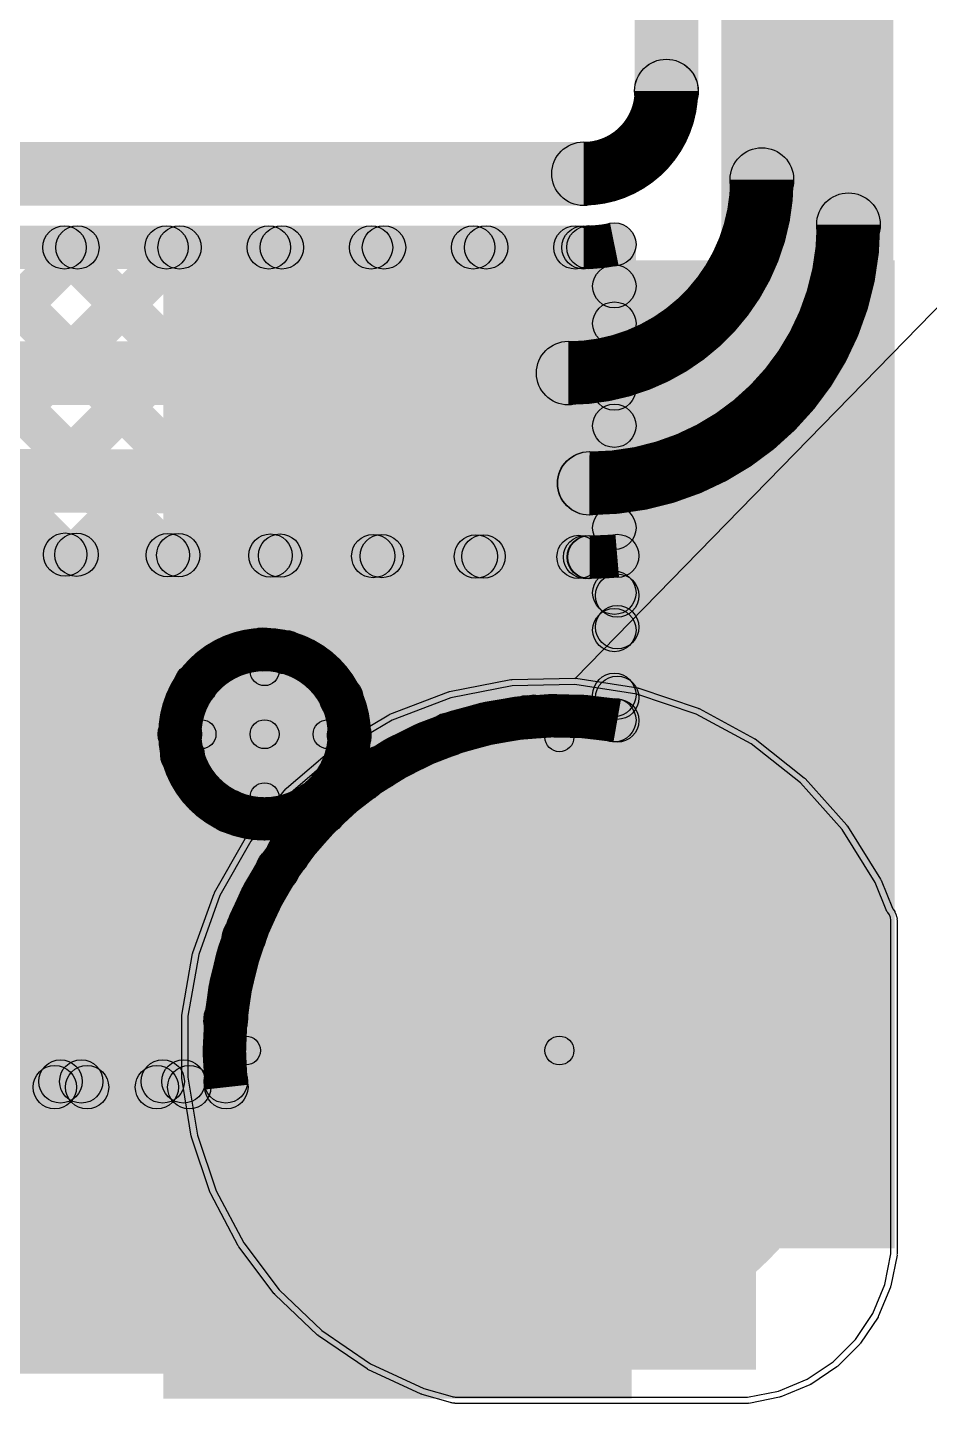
# Model space of a CAD drawing. Header units: millimetres. Extents: x 0 to 210, y 0 to 213.
# Drawn here: x 2.334 to 2.646, y -0.1197 to 0.3566 of the extents above; entities that cross this region are included whole.
import ezdxf

# ---------------------------------------------------------------- set-up
doc = ezdxf.new("R2010")
doc.units = ezdxf.units.MM
doc.header["$MEASUREMENT"] = 0
for name, color, linetype in [('BottomLayer', 5, 'Continuous'), ('BottomSolder', 6, 'Continuous'), ('PadHoleLayer', 156, 'Continuous'), ('TopLayer', 1, 'Continuous'), ('TopSolder', 216, 'Continuous'), ('ViaHoleLayer', 16, 'Continuous')]:
    doc.layers.add(name, color=color, linetype=linetype)

msp = doc.modelspace()

# ---------------------------------------------------------------- hatches: boundary and pattern name
at = {"layer": 'BottomLayer'}
for points in [[(2.629, 0.28839), (2.607, 0.28839), (2.607, 2.96558), (2.629, 2.96558)], [(2.57704, 2.93096), (2.59904, 2.93096), (2.59904, 0.304), (2.57704, 0.304)], [(1.70363, 0.226), (1.70363, 0.248), (2.52104, 0.248), (2.52104, 0.226)], [(1.93221, 0.19058), (1.93231, 0.21258), (2.52838, 0.20982), (2.52828, 0.18782)], [(1.96746, 0.16841), (1.96753, 0.18341), (2.52821, 0.18082), (2.52814, 0.16582)], [(2.19965, 0.16951), (2.21025, 0.18012), (2.39325, -0.00288), (2.38264, -0.01348)], [(2.21657, 0.02915), (2.20596, 0.03976), (2.34565, 0.17944), (2.35625, 0.16884)], [(2.23517, 0.16935), (2.24577, 0.17995), (2.40782, 0.01791), (2.39721, 0.0073)], [(2.27591, 0.05314), (2.2653, 0.06374), (2.38084, 0.17928), (2.39145, 0.16867)], [(2.27069, 0.16918), (2.28129, 0.17979), (2.41417, 0.04691), (2.40357, 0.03631)], [(2.30349, 0.04536), (2.29289, 0.05597), (2.41603, 0.17912), (2.42664, 0.16851)], [(2.30621, 0.16902), (2.31681, 0.17963), (2.42585, 0.07059), (2.41524, 0.05998)], [(2.34173, 0.16885), (2.35234, 0.17946), (2.39745, 0.13434), (2.38685, 0.12374)], [(2.34173, 0.16885), (2.35233, 0.17946), (2.39745, 0.13434), (2.38685, 0.12373)], [(2.37725, 0.16869), (2.38786, 0.1793), (2.42055, 0.1466), (2.40994, 0.136)], [(2.41277, 0.16853), (2.42338, 0.17913), (2.48521, 0.1173), (2.4746, 0.10669)], [(2.42857, 0.13509), (2.41797, 0.1457), (2.45122, 0.17895), (2.46183, 0.16835)], [(2.44789, 0.11905), (2.43728, 0.12965), (2.48642, 0.17879), (2.49702, 0.16818)], [(2.45523, 0.09104), (2.44462, 0.10164), (2.52161, 0.17863), (2.53222, 0.16802)], [(2.44829, 0.16836), (2.45889, 0.17897), (2.51447, 0.1234), (2.50386, 0.11279)], [(2.48381, 0.1682), (2.49441, 0.1788), (2.5433, 0.12991), (2.5327, 0.11931)], [(2.51933, 0.16803), (2.52993, 0.17864), (2.5433, 0.16527), (2.5327, 0.15466)], [(2.218, -0.108), (2.586, -0.108), (2.586, 0.17421), (2.218, 0.17421)], [(2.5455, 0.11669), (2.5305, 0.11669), (2.5305, 0.17372), (2.5455, 0.17372)], [(2.51214, 0.11259), (2.50153, 0.1232), (2.5327, 0.15436), (2.5433, 0.14375)], [(2.421, 0.112), (2.411, 0.112), (2.411, 0.13381), (2.421, 0.13381)], [(2.39419, 0.107), (2.39419, 0.117), (2.416, 0.117), (2.416, 0.107)], [(2.416, 0.107), (2.416, 0.117), (2.43781, 0.117), (2.43781, 0.107)], [(2.44, 0.10594), (2.4506, 0.11655), (2.46136, 0.1058), (2.45075, 0.09519)], [(2.32114, 0.02765), (2.31053, 0.03826), (2.3823, 0.11003), (2.39291, 0.09943)], [(2.421, 0.09019), (2.411, 0.09019), (2.411, 0.112), (2.421, 0.112)], [(2.523, 0.00251), (2.513, 0.00251), (2.513, 0.11093), (2.523, 0.11093)], [(2.32881, -0.00003), (2.3182, 0.01058), (2.39835, 0.09072), (2.40895, 0.08011)], [(2.42773, 0.08285), (2.43834, 0.09345), (2.44167, 0.09012), (2.43107, 0.07951)], [(2.42774, 0.08285), (2.43834, 0.09345), (2.44167, 0.09012), (2.43107, 0.07952)], [(2.35071, -0.01348), (2.3401, -0.00288), (2.41886, 0.07588), (2.42947, 0.06528)], [(2.31472, 0.01908), (2.32533, 0.02969), (2.35789, -0.00288), (2.34729, -0.01348)], [(2.38607, -0.01348), (2.37546, -0.00288), (2.39731, 0.01897), (2.40792, 0.00837)], [(2.40957, -0.00249), (2.40957, 0.00751), (2.518, 0.00751), (2.518, -0.00249)], [(2.32171, -0.01568), (2.32171, -0.00068), (2.40257, -0.00068), (2.40257, -0.01568)], [(1.343, -0.10939), (2.528, -0.10939), (2.528, -0.06551), (1.343, -0.06551)]]:
    msp.add_hatch(color=5, dxfattribs=at).paths.add_polyline_path(points)
h = msp.add_hatch(color=5, dxfattribs=at)
edge = h.paths.add_edge_path()
edge.add_arc((2.58804, 0.304), 0.011, 0, 360)
h = msp.add_hatch(color=5, dxfattribs=at)
edge = h.paths.add_edge_path()
edge.add_arc((2.58804, 0.304), 0.011, 0, 360)
h = msp.add_hatch(color=5, dxfattribs=at)
edge = h.paths.add_edge_path()
edge.add_arc((2.618, 0.28839), 0.011, 0, 360)
h = msp.add_hatch(color=5, dxfattribs=at)
edge = h.paths.add_edge_path()
edge.add_arc((2.618, 0.28839), 0.011, 0, 360)
h = msp.add_hatch(color=5, dxfattribs=at)
edge = h.paths.add_edge_path()
edge.add_arc((2.52104, 0.237), 0.011, 0, 360)
h = msp.add_hatch(color=5, dxfattribs=at)
edge = h.paths.add_edge_path()
edge.add_arc((2.52104, 0.237), 0.011, 0, 360)
h = msp.add_hatch(color=5, dxfattribs=at)
edge = h.paths.add_edge_path()
edge.add_arc((2.52833, 0.19882), 0.011, 0, 360)
h = msp.add_hatch(color=5, dxfattribs=at)
edge = h.paths.add_edge_path()
edge.add_arc((2.52833, 0.19882), 0.011, 0, 360)
h = msp.add_hatch(color=5, dxfattribs=at)
edge = h.paths.add_edge_path()
edge.add_arc((2.52843, 0.19882), 0.011, 0, 360)
h = msp.add_hatch(color=5, dxfattribs=at)
edge = h.paths.add_edge_path()
edge.add_arc((2.52843, 0.19882), 0.011, 0, 360)
h = msp.add_hatch(color=5, dxfattribs=at)
edge = h.paths.add_edge_path()
edge.add_arc((2.34703, 0.17416), 0.0075, 0, 360)
h = msp.add_hatch(color=5, dxfattribs=at)
edge = h.paths.add_edge_path()
edge.add_arc((2.34703, 0.17416), 0.0075, 0, 360)
h = msp.add_hatch(color=5, dxfattribs=at)
edge = h.paths.add_edge_path()
edge.add_arc((2.35095, 0.17414), 0.0075, 0, 360)
h = msp.add_hatch(color=5, dxfattribs=at)
edge = h.paths.add_edge_path()
edge.add_arc((2.38255, 0.17399), 0.0075, 0, 360)
h = msp.add_hatch(color=5, dxfattribs=at)
edge = h.paths.add_edge_path()
edge.add_arc((2.38614, 0.17398), 0.0075, 0, 360)
h = msp.add_hatch(color=5, dxfattribs=at)
edge = h.paths.add_edge_path()
edge.add_arc((2.41807, 0.17383), 0.0075, 0, 360)
h = msp.add_hatch(color=5, dxfattribs=at)
edge = h.paths.add_edge_path()
edge.add_arc((2.42134, 0.17381), 0.0075, 0, 360)
h = msp.add_hatch(color=5, dxfattribs=at)
edge = h.paths.add_edge_path()
edge.add_arc((2.45359, 0.17366), 0.0075, 0, 360)
h = msp.add_hatch(color=5, dxfattribs=at)
edge = h.paths.add_edge_path()
edge.add_arc((2.45653, 0.17365), 0.0075, 0, 360)
h = msp.add_hatch(color=5, dxfattribs=at)
edge = h.paths.add_edge_path()
edge.add_arc((2.48911, 0.1735), 0.0075, 0, 360)
h = msp.add_hatch(color=5, dxfattribs=at)
edge = h.paths.add_edge_path()
edge.add_arc((2.538, 0.17372), 0.0075, 0, 360)
h = msp.add_hatch(color=5, dxfattribs=at)
edge = h.paths.add_edge_path()
edge.add_arc((2.538, 0.17372), 0.0075, 0, 360)
h = msp.add_hatch(color=5, dxfattribs=at)
edge = h.paths.add_edge_path()
edge.add_arc((2.49172, 0.17349), 0.0075, 0, 360)
h = msp.add_hatch(color=5, dxfattribs=at)
edge = h.paths.add_edge_path()
edge.add_arc((2.52463, 0.17334), 0.0075, 0, 360)
h = msp.add_hatch(color=5, dxfattribs=at)
edge = h.paths.add_edge_path()
edge.add_arc((2.52691, 0.17333), 0.0075, 0, 360)
h = msp.add_hatch(color=5, dxfattribs=at)
edge = h.paths.add_edge_path()
edge.add_arc((2.52818, 0.17332), 0.0075, 0, 360)
h = msp.add_hatch(color=5, dxfattribs=at)
edge = h.paths.add_edge_path()
edge.add_arc((2.52843, 0.17332), 0.0075, 0, 360)
h = msp.add_hatch(color=5, dxfattribs=at)
edge = h.paths.add_edge_path()
edge.add_arc((2.538, 0.15997), 0.0075, 0, 360)
h = msp.add_hatch(color=5, dxfattribs=at)
edge = h.paths.add_edge_path()
edge.add_arc((2.538, 0.14906), 0.0075, 0, 360)
h = msp.add_hatch(color=5, dxfattribs=at)
edge = h.paths.add_edge_path()
edge.add_arc((2.41524, 0.1413), 0.0075, 0, 360)
h = msp.add_hatch(color=5, dxfattribs=at)
edge = h.paths.add_edge_path()
edge.add_arc((2.42327, 0.14039), 0.0075, 0, 360)
h = msp.add_hatch(color=5, dxfattribs=at)
edge = h.paths.add_edge_path()
edge.add_arc((2.416, 0.13381), 0.005, 0, 360)
h = msp.add_hatch(color=5, dxfattribs=at)
edge = h.paths.add_edge_path()
edge.add_arc((2.39215, 0.12904), 0.0075, 0, 360)
h = msp.add_hatch(color=5, dxfattribs=at)
edge = h.paths.add_edge_path()
edge.add_arc((2.39215, 0.12904), 0.0075, 0, 360)
h = msp.add_hatch(color=5, dxfattribs=at)
edge = h.paths.add_edge_path()
edge.add_arc((2.44258, 0.12435), 0.0075, 0, 360)
h = msp.add_hatch(color=5, dxfattribs=at)
edge = h.paths.add_edge_path()
edge.add_arc((2.538, 0.12461), 0.0075, 0, 360)
h = msp.add_hatch(color=5, dxfattribs=at)
edge = h.paths.add_edge_path()
edge.add_arc((2.50683, 0.11789), 0.0075, 0, 360)
h = msp.add_hatch(color=5, dxfattribs=at)
edge = h.paths.add_edge_path()
edge.add_arc((2.50916, 0.11809), 0.0075, 0, 360)
h = msp.add_hatch(color=5, dxfattribs=at)
edge = h.paths.add_edge_path()
edge.add_arc((2.538, 0.11669), 0.0075, 0, 360)
h = msp.add_hatch(color=5, dxfattribs=at)
edge = h.paths.add_edge_path()
edge.add_arc((2.538, 0.11669), 0.0075, 0, 360)
h = msp.add_hatch(color=5, dxfattribs=at)
edge = h.paths.add_edge_path()
edge.add_arc((2.38669, 0.112), 0.0075, 0, 360)
h = msp.add_hatch(color=5, dxfattribs=at)
edge = h.paths.add_edge_path()
edge.add_arc((2.416, 0.112), 0.01181, 0, 360)
h = msp.add_hatch(color=5, dxfattribs=at)
edge = h.paths.add_edge_path()
edge.add_arc((2.44531, 0.112), 0.0075, 0, 360)
h = msp.add_hatch(color=5, dxfattribs=at)
edge = h.paths.add_edge_path()
edge.add_arc((2.47991, 0.11199), 0.0075, 0, 360)
h = msp.add_hatch(color=5, dxfattribs=at)
edge = h.paths.add_edge_path()
edge.add_arc((2.39419, 0.112), 0.005, 0, 360)
h = msp.add_hatch(color=5, dxfattribs=at)
edge = h.paths.add_edge_path()
edge.add_arc((2.416, 0.112), 0.005, 0, 360)
h = msp.add_hatch(color=5, dxfattribs=at)
edge = h.paths.add_edge_path()
edge.add_arc((2.416, 0.112), 0.005, 0, 360)
h = msp.add_hatch(color=5, dxfattribs=at)
edge = h.paths.add_edge_path()
edge.add_arc((2.416, 0.112), 0.005, 0, 360)
h = msp.add_hatch(color=5, dxfattribs=at)
edge = h.paths.add_edge_path()
edge.add_arc((2.416, 0.112), 0.005, 0, 360)
h = msp.add_hatch(color=5, dxfattribs=at)
edge = h.paths.add_edge_path()
edge.add_arc((2.43781, 0.112), 0.005, 0, 360)
h = msp.add_hatch(color=5, dxfattribs=at)
edge = h.paths.add_edge_path()
edge.add_arc((2.4453, 0.11124), 0.0075, 0, 360)
h = msp.add_hatch(color=5, dxfattribs=at)
edge = h.paths.add_edge_path()
edge.add_arc((2.518, 0.11093), 0.005, 0, 360)
h = msp.add_hatch(color=5, dxfattribs=at)
edge = h.paths.add_edge_path()
edge.add_arc((2.38761, 0.10473), 0.0075, 0, 360)
h = msp.add_hatch(color=5, dxfattribs=at)
edge = h.paths.add_edge_path()
edge.add_arc((2.45605, 0.10049), 0.0075, 0, 360)
h = msp.add_hatch(color=5, dxfattribs=at)
edge = h.paths.add_edge_path()
edge.add_arc((2.518, 0.00251), 0.09843, 0, 360)
h = msp.add_hatch(color=5, dxfattribs=at)
edge = h.paths.add_edge_path()
edge.add_arc((2.44993, 0.09634), 0.0075, 0, 360)
h = msp.add_hatch(color=5, dxfattribs=at)
edge = h.paths.add_edge_path()
edge.add_arc((2.43304, 0.08815), 0.0075, 0, 360)
h = msp.add_hatch(color=5, dxfattribs=at)
edge = h.paths.add_edge_path()
edge.add_arc((2.43304, 0.08815), 0.0075, 0, 360)
h = msp.add_hatch(color=5, dxfattribs=at)
edge = h.paths.add_edge_path()
edge.add_arc((2.40365, 0.08542), 0.0075, 0, 360)
h = msp.add_hatch(color=5, dxfattribs=at)
edge = h.paths.add_edge_path()
edge.add_arc((2.416, 0.09019), 0.005, 0, 360)
h = msp.add_hatch(color=5, dxfattribs=at)
edge = h.paths.add_edge_path()
edge.add_arc((2.43637, 0.08482), 0.0075, 0, 360)
h = msp.add_hatch(color=5, dxfattribs=at)
edge = h.paths.add_edge_path()
edge.add_arc((2.43637, 0.08482), 0.0075, 0, 360)
h = msp.add_hatch(color=5, dxfattribs=at)
edge = h.paths.add_edge_path()
edge.add_arc((2.51549, 0.08251), 0.01181, 0, 360)
h = msp.add_hatch(color=5, dxfattribs=at)
edge = h.paths.add_edge_path()
edge.add_arc((2.42417, 0.07058), 0.0075, 0, 360)
h = msp.add_hatch(color=5, dxfattribs=at)
edge = h.paths.add_edge_path()
edge.add_arc((2.42055, 0.06529), 0.0075, 0, 360)
h = msp.add_hatch(color=5, dxfattribs=at)
edge = h.paths.add_edge_path()
edge.add_arc((2.5728, 0.06085), 0.01181, 0, 360)
h = msp.add_hatch(color=5, dxfattribs=at)
edge = h.paths.add_edge_path()
edge.add_arc((2.45966, 0.0573), 0.01181, 0, 360)
h = msp.add_hatch(color=5, dxfattribs=at)
edge = h.paths.add_edge_path()
edge.add_arc((2.40887, 0.04161), 0.0075, 0, 360)
h = msp.add_hatch(color=5, dxfattribs=at)
edge = h.paths.add_edge_path()
edge.add_arc((2.40252, 0.01261), 0.0075, 0, 360)
h = msp.add_hatch(color=5, dxfattribs=at)
edge = h.paths.add_edge_path()
edge.add_arc((2.40261, 0.01367), 0.0075, 0, 360)
h = msp.add_hatch(color=5, dxfattribs=at)
edge = h.paths.add_edge_path()
edge.add_arc((2.598, 0.00501), 0.01181, 0, 360)
h = msp.add_hatch(color=5, dxfattribs=at)
edge = h.paths.add_edge_path()
edge.add_arc((2.438, 0), 0.01181, 0, 360)
h = msp.add_hatch(color=5, dxfattribs=at)
edge = h.paths.add_edge_path()
edge.add_arc((2.40957, 0.00251), 0.005, 0, 360)
h = msp.add_hatch(color=5, dxfattribs=at)
edge = h.paths.add_edge_path()
edge.add_arc((2.518, 0.00251), 0.005, 0, 360)
h = msp.add_hatch(color=5, dxfattribs=at)
edge = h.paths.add_edge_path()
edge.add_arc((2.518, 0.00251), 0.005, 0, 360)
h = msp.add_hatch(color=5, dxfattribs=at)
edge = h.paths.add_edge_path()
edge.add_arc((2.34541, -0.00818), 0.0075, 0, 360)
h = msp.add_hatch(color=5, dxfattribs=at)
edge = h.paths.add_edge_path()
edge.add_arc((2.35259, -0.00818), 0.0075, 0, 360)
h = msp.add_hatch(color=5, dxfattribs=at)
edge = h.paths.add_edge_path()
edge.add_arc((2.38076, -0.00818), 0.0075, 0, 360)
h = msp.add_hatch(color=5, dxfattribs=at)
edge = h.paths.add_edge_path()
edge.add_arc((2.38795, -0.00818), 0.0075, 0, 360)
h = msp.add_hatch(color=5, dxfattribs=at)
edge = h.paths.add_edge_path()
edge.add_arc((2.40257, -0.00818), 0.0075, 0, 360)
h = msp.add_hatch(color=5, dxfattribs=at)
edge = h.paths.add_edge_path()
edge.add_arc((2.40257, -0.00818), 0.0075, 0, 360)
h = msp.add_hatch(color=5, dxfattribs=at)
edge = h.paths.add_edge_path()
edge.add_arc((2.57634, -0.05229), 0.01181, 0, 360)
h = msp.add_hatch(color=5, dxfattribs=at)
edge = h.paths.add_edge_path()
edge.add_arc((2.4632, -0.05583), 0.01181, 0, 360)
h = msp.add_hatch(color=5, dxfattribs=at)
edge = h.paths.add_edge_path()
edge.add_arc((2.52051, -0.07749), 0.01181, 0, 360)
at = {"layer": 'BottomSolder'}
h = msp.add_hatch(color=6, dxfattribs=at)
edge = h.paths.add_edge_path()
edge.add_arc((2.518, 0.00251), 0.10243, 0, 360)
at = {"layer": 'PadHoleLayer'}
h = msp.add_hatch(color=156, dxfattribs=at)
edge = h.paths.add_edge_path()
edge.add_arc((2.518, 0.00251), 0.06102, 0, 360)
at = {"layer": 'TopLayer'}
for points in [[(2.574, 0.218), (2.63352, 0.218), (2.63352, 1.92126), (2.574, 1.92126)], [(2.56603, 0.33465), (2.54403, 0.33465), (2.54403, 0.69783), (2.56603, 0.69783)], [(2.555, 0.32365), (2.555, 0.34565), (2.55503, 0.34565), (2.55503, 0.32365)], [(2.30791, 0.295), (2.30791, 0.317), (2.52635, 0.317), (2.52635, 0.295)], [(2.20138, 0.04932), (2.19077, 0.05992), (2.41665, 0.2858), (2.42726, 0.2752)], [(2.20138, 0.12003), (2.19077, 0.13063), (2.34594, 0.2858), (2.35655, 0.2752)], [(2.20138, 0.08467), (2.19077, 0.09528), (2.3813, 0.2858), (2.3919, 0.2752)], [(2.21657, 0.02915), (2.20596, 0.03976), (2.45201, 0.2858), (2.46261, 0.2752)], [(2.27591, 0.05314), (2.2653, 0.06374), (2.48736, 0.2858), (2.49797, 0.2752)], [(2.30349, 0.04536), (2.29289, 0.05597), (2.52274, 0.28583), (2.53335, 0.27522)], [(2.3061, 0.2752), (2.3167, 0.2858), (2.48521, 0.1173), (2.4746, 0.10669)], [(2.30791, 0.273), (2.30791, 0.288), (2.52635, 0.288), (2.52635, 0.273)], [(2.34145, 0.2752), (2.35206, 0.2858), (2.51447, 0.1234), (2.50386, 0.11279)], [(2.37681, 0.2752), (2.38741, 0.2858), (2.5423, 0.13091), (2.5317, 0.12031)], [(2.41216, 0.2752), (2.42277, 0.2858), (2.5423, 0.16627), (2.5317, 0.15566)], [(2.44752, 0.2752), (2.45813, 0.2858), (2.5423, 0.20163), (2.5317, 0.19102)], [(2.48287, 0.2752), (2.49348, 0.2858), (2.5423, 0.23698), (2.5317, 0.22637)], [(2.51823, 0.2752), (2.52884, 0.2858), (2.5423, 0.27234), (2.5317, 0.26173)], [(2.27437, 0.27157), (2.28497, 0.28218), (2.42055, 0.1466), (2.40994, 0.136)], [(2.5445, 0.11686), (2.5295, 0.11686), (2.5295, 0.28156), (2.5445, 0.28156)], [(2.24905, 0.26154), (2.25965, 0.27214), (2.39745, 0.13434), (2.38685, 0.12374)], [(2.24905, 0.26153), (2.25965, 0.27214), (2.39745, 0.13434), (2.38685, 0.12373)], [(2.381, -0.066), (2.634, -0.066), (2.634, 0.276), (2.381, 0.276)], [(2.22829, 0.24693), (2.2389, 0.25754), (2.42585, 0.07059), (2.41524, 0.05998)], [(2.42857, 0.13509), (2.41797, 0.1457), (2.5317, 0.25943), (2.5423, 0.24882)], [(2.21156, 0.22831), (2.22217, 0.23891), (2.41417, 0.04691), (2.40357, 0.03631)], [(2.44789, 0.11905), (2.43728, 0.12965), (2.5317, 0.22407), (2.5423, 0.21346)], [(2.19902, 0.2055), (2.20962, 0.21611), (2.40782, 0.01791), (2.39721, 0.0073)], [(2.19167, 0.17749), (2.20227, 0.1881), (2.39525, -0.00488), (2.38464, -0.01548)], [(2.45523, 0.09104), (2.44462, 0.10164), (2.5317, 0.18872), (2.5423, 0.17811)], [(2.51214, 0.11259), (2.50153, 0.1232), (2.5317, 0.15336), (2.5423, 0.14275)], [(2.421, 0.112), (2.411, 0.112), (2.411, 0.13381), (2.421, 0.13381)], [(2.39419, 0.107), (2.39419, 0.117), (2.416, 0.117), (2.416, 0.107)], [(2.416, 0.107), (2.416, 0.117), (2.43781, 0.117), (2.43781, 0.107)], [(2.44, 0.10594), (2.4506, 0.11655), (2.46136, 0.1058), (2.45075, 0.09519)], [(2.32114, 0.02765), (2.31053, 0.03826), (2.3823, 0.11003), (2.39291, 0.09943)], [(2.421, 0.09019), (2.411, 0.09019), (2.411, 0.112), (2.421, 0.112)], [(2.523, 0.00251), (2.513, 0.00251), (2.513, 0.11093), (2.523, 0.11093)], [(2.32881, -0.00003), (2.3182, 0.01058), (2.39835, 0.09072), (2.40895, 0.08011)], [(2.42773, 0.08285), (2.43834, 0.09345), (2.44167, 0.09012), (2.43107, 0.07951)], [(2.42774, 0.08285), (2.43834, 0.09345), (2.44167, 0.09012), (2.43107, 0.07952)], [(2.34871, -0.01548), (2.3381, -0.00488), (2.41886, 0.07588), (2.42947, 0.06528)], [(2.31472, 0.01908), (2.32533, 0.02969), (2.35989, -0.00488), (2.34929, -0.01548)], [(2.38407, -0.01548), (2.37346, -0.00488), (2.39731, 0.01897), (2.40792, 0.00837)], [(2.40957, -0.00249), (2.40957, 0.00751), (2.518, 0.00751), (2.518, -0.00249)], [(2.32113, -0.01768), (2.32113, -0.00268), (2.40277, -0.00268), (2.40277, -0.01768)], [(2.381, -0.118), (2.543, -0.118), (2.543, -0.021), (2.381, -0.021)]]:
    msp.add_hatch(color=1, dxfattribs=at).paths.add_polyline_path(points)
h = msp.add_hatch(color=1, dxfattribs=at)
edge = h.paths.add_edge_path()
edge.add_arc((2.555, 0.33465), 0.011, 0, 360)
h = msp.add_hatch(color=1, dxfattribs=at)
edge = h.paths.add_edge_path()
edge.add_arc((2.555, 0.33465), 0.011, 0, 360)
h = msp.add_hatch(color=1, dxfattribs=at)
edge = h.paths.add_edge_path()
edge.add_arc((2.55503, 0.33465), 0.011, 0, 360)
h = msp.add_hatch(color=1, dxfattribs=at)
edge = h.paths.add_edge_path()
edge.add_arc((2.55503, 0.33465), 0.011, 0, 360)
h = msp.add_hatch(color=1, dxfattribs=at)
edge = h.paths.add_edge_path()
edge.add_arc((2.52635, 0.306), 0.011, 0, 360)
h = msp.add_hatch(color=1, dxfattribs=at)
edge = h.paths.add_edge_path()
edge.add_arc((2.52635, 0.306), 0.011, 0, 360)
h = msp.add_hatch(color=1, dxfattribs=at)
edge = h.paths.add_edge_path()
edge.add_arc((2.34676, 0.2805), 0.0075, 0, 360)
h = msp.add_hatch(color=1, dxfattribs=at)
edge = h.paths.add_edge_path()
edge.add_arc((2.35124, 0.2805), 0.0075, 0, 360)
h = msp.add_hatch(color=1, dxfattribs=at)
edge = h.paths.add_edge_path()
edge.add_arc((2.38211, 0.2805), 0.0075, 0, 360)
h = msp.add_hatch(color=1, dxfattribs=at)
edge = h.paths.add_edge_path()
edge.add_arc((2.3866, 0.2805), 0.0075, 0, 360)
h = msp.add_hatch(color=1, dxfattribs=at)
edge = h.paths.add_edge_path()
edge.add_arc((2.41747, 0.2805), 0.0075, 0, 360)
h = msp.add_hatch(color=1, dxfattribs=at)
edge = h.paths.add_edge_path()
edge.add_arc((2.42196, 0.2805), 0.0075, 0, 360)
h = msp.add_hatch(color=1, dxfattribs=at)
edge = h.paths.add_edge_path()
edge.add_arc((2.45282, 0.2805), 0.0075, 0, 360)
h = msp.add_hatch(color=1, dxfattribs=at)
edge = h.paths.add_edge_path()
edge.add_arc((2.45731, 0.2805), 0.0075, 0, 360)
h = msp.add_hatch(color=1, dxfattribs=at)
edge = h.paths.add_edge_path()
edge.add_arc((2.48818, 0.2805), 0.0075, 0, 360)
h = msp.add_hatch(color=1, dxfattribs=at)
edge = h.paths.add_edge_path()
edge.add_arc((2.49267, 0.2805), 0.0075, 0, 360)
h = msp.add_hatch(color=1, dxfattribs=at)
edge = h.paths.add_edge_path()
edge.add_arc((2.52353, 0.2805), 0.0075, 0, 360)
h = msp.add_hatch(color=1, dxfattribs=at)
edge = h.paths.add_edge_path()
edge.add_arc((2.52635, 0.2805), 0.0075, 0, 360)
h = msp.add_hatch(color=1, dxfattribs=at)
edge = h.paths.add_edge_path()
edge.add_arc((2.52635, 0.2805), 0.0075, 0, 360)
h = msp.add_hatch(color=1, dxfattribs=at)
edge = h.paths.add_edge_path()
edge.add_arc((2.52805, 0.28053), 0.0075, 0, 360)
h = msp.add_hatch(color=1, dxfattribs=at)
edge = h.paths.add_edge_path()
edge.add_arc((2.537, 0.28156), 0.0075, 0, 360)
h = msp.add_hatch(color=1, dxfattribs=at)
edge = h.paths.add_edge_path()
edge.add_arc((2.537, 0.28156), 0.0075, 0, 360)
h = msp.add_hatch(color=1, dxfattribs=at)
edge = h.paths.add_edge_path()
edge.add_arc((2.537, 0.26703), 0.0075, 0, 360)
h = msp.add_hatch(color=1, dxfattribs=at)
edge = h.paths.add_edge_path()
edge.add_arc((2.537, 0.25412), 0.0075, 0, 360)
h = msp.add_hatch(color=1, dxfattribs=at)
edge = h.paths.add_edge_path()
edge.add_arc((2.537, 0.23168), 0.0075, 0, 360)
h = msp.add_hatch(color=1, dxfattribs=at)
edge = h.paths.add_edge_path()
edge.add_arc((2.537, 0.21877), 0.0075, 0, 360)
h = msp.add_hatch(color=1, dxfattribs=at)
edge = h.paths.add_edge_path()
edge.add_arc((2.537, 0.19632), 0.0075, 0, 360)
h = msp.add_hatch(color=1, dxfattribs=at)
edge = h.paths.add_edge_path()
edge.add_arc((2.537, 0.18341), 0.0075, 0, 360)
h = msp.add_hatch(color=1, dxfattribs=at)
edge = h.paths.add_edge_path()
edge.add_arc((2.537, 0.16097), 0.0075, 0, 360)
h = msp.add_hatch(color=1, dxfattribs=at)
edge = h.paths.add_edge_path()
edge.add_arc((2.537, 0.14806), 0.0075, 0, 360)
h = msp.add_hatch(color=1, dxfattribs=at)
edge = h.paths.add_edge_path()
edge.add_arc((2.41524, 0.1413), 0.0075, 0, 360)
h = msp.add_hatch(color=1, dxfattribs=at)
edge = h.paths.add_edge_path()
edge.add_arc((2.42327, 0.14039), 0.0075, 0, 360)
h = msp.add_hatch(color=1, dxfattribs=at)
edge = h.paths.add_edge_path()
edge.add_arc((2.416, 0.13381), 0.005, 0, 360)
h = msp.add_hatch(color=1, dxfattribs=at)
edge = h.paths.add_edge_path()
edge.add_arc((2.39215, 0.12904), 0.0075, 0, 360)
h = msp.add_hatch(color=1, dxfattribs=at)
edge = h.paths.add_edge_path()
edge.add_arc((2.39215, 0.12904), 0.0075, 0, 360)
h = msp.add_hatch(color=1, dxfattribs=at)
edge = h.paths.add_edge_path()
edge.add_arc((2.44258, 0.12435), 0.0075, 0, 360)
h = msp.add_hatch(color=1, dxfattribs=at)
edge = h.paths.add_edge_path()
edge.add_arc((2.537, 0.12561), 0.0075, 0, 360)
h = msp.add_hatch(color=1, dxfattribs=at)
edge = h.paths.add_edge_path()
edge.add_arc((2.50683, 0.11789), 0.0075, 0, 360)
h = msp.add_hatch(color=1, dxfattribs=at)
edge = h.paths.add_edge_path()
edge.add_arc((2.50916, 0.11809), 0.0075, 0, 360)
h = msp.add_hatch(color=1, dxfattribs=at)
edge = h.paths.add_edge_path()
edge.add_arc((2.537, 0.11686), 0.0075, 0, 360)
h = msp.add_hatch(color=1, dxfattribs=at)
edge = h.paths.add_edge_path()
edge.add_arc((2.537, 0.11686), 0.0075, 0, 360)
h = msp.add_hatch(color=1, dxfattribs=at)
edge = h.paths.add_edge_path()
edge.add_arc((2.38669, 0.112), 0.0075, 0, 360)
h = msp.add_hatch(color=1, dxfattribs=at)
edge = h.paths.add_edge_path()
edge.add_arc((2.416, 0.112), 0.01181, 0, 360)
h = msp.add_hatch(color=1, dxfattribs=at)
edge = h.paths.add_edge_path()
edge.add_arc((2.44531, 0.112), 0.0075, 0, 360)
h = msp.add_hatch(color=1, dxfattribs=at)
edge = h.paths.add_edge_path()
edge.add_arc((2.47991, 0.11199), 0.0075, 0, 360)
h = msp.add_hatch(color=1, dxfattribs=at)
edge = h.paths.add_edge_path()
edge.add_arc((2.39419, 0.112), 0.005, 0, 360)
h = msp.add_hatch(color=1, dxfattribs=at)
edge = h.paths.add_edge_path()
edge.add_arc((2.416, 0.112), 0.005, 0, 360)
h = msp.add_hatch(color=1, dxfattribs=at)
edge = h.paths.add_edge_path()
edge.add_arc((2.416, 0.112), 0.005, 0, 360)
h = msp.add_hatch(color=1, dxfattribs=at)
edge = h.paths.add_edge_path()
edge.add_arc((2.416, 0.112), 0.005, 0, 360)
h = msp.add_hatch(color=1, dxfattribs=at)
edge = h.paths.add_edge_path()
edge.add_arc((2.416, 0.112), 0.005, 0, 360)
h = msp.add_hatch(color=1, dxfattribs=at)
edge = h.paths.add_edge_path()
edge.add_arc((2.43781, 0.112), 0.005, 0, 360)
h = msp.add_hatch(color=1, dxfattribs=at)
edge = h.paths.add_edge_path()
edge.add_arc((2.4453, 0.11124), 0.0075, 0, 360)
h = msp.add_hatch(color=1, dxfattribs=at)
edge = h.paths.add_edge_path()
edge.add_arc((2.518, 0.11093), 0.005, 0, 360)
h = msp.add_hatch(color=1, dxfattribs=at)
edge = h.paths.add_edge_path()
edge.add_arc((2.38761, 0.10473), 0.0075, 0, 360)
h = msp.add_hatch(color=1, dxfattribs=at)
edge = h.paths.add_edge_path()
edge.add_arc((2.45605, 0.10049), 0.0075, 0, 360)
h = msp.add_hatch(color=1, dxfattribs=at)
edge = h.paths.add_edge_path()
edge.add_arc((2.518, 0.00251), 0.09843, 0, 360)
h = msp.add_hatch(color=1, dxfattribs=at)
edge = h.paths.add_edge_path()
edge.add_arc((2.44993, 0.09634), 0.0075, 0, 360)
h = msp.add_hatch(color=1, dxfattribs=at)
edge = h.paths.add_edge_path()
edge.add_arc((2.43304, 0.08815), 0.0075, 0, 360)
h = msp.add_hatch(color=1, dxfattribs=at)
edge = h.paths.add_edge_path()
edge.add_arc((2.43304, 0.08815), 0.0075, 0, 360)
h = msp.add_hatch(color=1, dxfattribs=at)
edge = h.paths.add_edge_path()
edge.add_arc((2.40365, 0.08542), 0.0075, 0, 360)
h = msp.add_hatch(color=1, dxfattribs=at)
edge = h.paths.add_edge_path()
edge.add_arc((2.416, 0.09019), 0.005, 0, 360)
h = msp.add_hatch(color=1, dxfattribs=at)
edge = h.paths.add_edge_path()
edge.add_arc((2.43637, 0.08482), 0.0075, 0, 360)
h = msp.add_hatch(color=1, dxfattribs=at)
edge = h.paths.add_edge_path()
edge.add_arc((2.43637, 0.08482), 0.0075, 0, 360)
h = msp.add_hatch(color=1, dxfattribs=at)
edge = h.paths.add_edge_path()
edge.add_arc((2.51549, 0.08251), 0.01181, 0, 360)
h = msp.add_hatch(color=1, dxfattribs=at)
edge = h.paths.add_edge_path()
edge.add_arc((2.42417, 0.07058), 0.0075, 0, 360)
h = msp.add_hatch(color=1, dxfattribs=at)
edge = h.paths.add_edge_path()
edge.add_arc((2.42055, 0.06529), 0.0075, 0, 360)
h = msp.add_hatch(color=1, dxfattribs=at)
edge = h.paths.add_edge_path()
edge.add_arc((2.5728, 0.06085), 0.01181, 0, 360)
h = msp.add_hatch(color=1, dxfattribs=at)
edge = h.paths.add_edge_path()
edge.add_arc((2.45966, 0.0573), 0.01181, 0, 360)
h = msp.add_hatch(color=1, dxfattribs=at)
edge = h.paths.add_edge_path()
edge.add_arc((2.40887, 0.04161), 0.0075, 0, 360)
h = msp.add_hatch(color=1, dxfattribs=at)
edge = h.paths.add_edge_path()
edge.add_arc((2.40252, 0.01261), 0.0075, 0, 360)
h = msp.add_hatch(color=1, dxfattribs=at)
edge = h.paths.add_edge_path()
edge.add_arc((2.40261, 0.01367), 0.0075, 0, 360)
h = msp.add_hatch(color=1, dxfattribs=at)
edge = h.paths.add_edge_path()
edge.add_arc((2.598, 0.00501), 0.01181, 0, 360)
h = msp.add_hatch(color=1, dxfattribs=at)
edge = h.paths.add_edge_path()
edge.add_arc((2.438, 0), 0.01181, 0, 360)
h = msp.add_hatch(color=1, dxfattribs=at)
edge = h.paths.add_edge_path()
edge.add_arc((2.40957, 0.00251), 0.005, 0, 360)
h = msp.add_hatch(color=1, dxfattribs=at)
edge = h.paths.add_edge_path()
edge.add_arc((2.518, 0.00251), 0.005, 0, 360)
h = msp.add_hatch(color=1, dxfattribs=at)
edge = h.paths.add_edge_path()
edge.add_arc((2.518, 0.00251), 0.005, 0, 360)
h = msp.add_hatch(color=1, dxfattribs=at)
edge = h.paths.add_edge_path()
edge.add_arc((2.34341, -0.01018), 0.0075, 0, 360)
h = msp.add_hatch(color=1, dxfattribs=at)
edge = h.paths.add_edge_path()
edge.add_arc((2.35459, -0.01018), 0.0075, 0, 360)
h = msp.add_hatch(color=1, dxfattribs=at)
edge = h.paths.add_edge_path()
edge.add_arc((2.37876, -0.01018), 0.0075, 0, 360)
h = msp.add_hatch(color=1, dxfattribs=at)
edge = h.paths.add_edge_path()
edge.add_arc((2.38995, -0.01018), 0.0075, 0, 360)
h = msp.add_hatch(color=1, dxfattribs=at)
edge = h.paths.add_edge_path()
edge.add_arc((2.40277, -0.01018), 0.0075, 0, 360)
h = msp.add_hatch(color=1, dxfattribs=at)
edge = h.paths.add_edge_path()
edge.add_arc((2.40277, -0.01018), 0.0075, 0, 360)
h = msp.add_hatch(color=1, dxfattribs=at)
edge = h.paths.add_edge_path()
edge.add_arc((2.57634, -0.05229), 0.01181, 0, 360)
h = msp.add_hatch(color=1, dxfattribs=at)
edge = h.paths.add_edge_path()
edge.add_arc((2.4632, -0.05583), 0.01181, 0, 360)
h = msp.add_hatch(color=1, dxfattribs=at)
edge = h.paths.add_edge_path()
edge.add_arc((2.52051, -0.07749), 0.01181, 0, 360)
at = {"layer": 'TopSolder'}
h = msp.add_hatch(color=216, dxfattribs=at)
edge = h.paths.add_edge_path()
edge.add_arc((2.518, 0.00251), 0.10243, 0, 360)
at = {"layer": 'ViaHoleLayer'}
h = msp.add_hatch(color=16, dxfattribs=at)
edge = h.paths.add_edge_path()
edge.add_arc((2.416, 0.112), 0.00591, 0, 360)
h = msp.add_hatch(color=16, dxfattribs=at)
edge = h.paths.add_edge_path()
edge.add_arc((2.51549, 0.08251), 0.00591, 0, 360)
h = msp.add_hatch(color=16, dxfattribs=at)
edge = h.paths.add_edge_path()
edge.add_arc((2.5728, 0.06085), 0.00591, 0, 360)
h = msp.add_hatch(color=16, dxfattribs=at)
edge = h.paths.add_edge_path()
edge.add_arc((2.45966, 0.0573), 0.00591, 0, 360)
h = msp.add_hatch(color=16, dxfattribs=at)
edge = h.paths.add_edge_path()
edge.add_arc((2.598, 0.00501), 0.00591, 0, 360)
h = msp.add_hatch(color=16, dxfattribs=at)
edge = h.paths.add_edge_path()
edge.add_arc((2.438, 0), 0.00591, 0, 360)
h = msp.add_hatch(color=16, dxfattribs=at)
edge = h.paths.add_edge_path()
edge.add_arc((2.57634, -0.05229), 0.00591, 0, 360)
h = msp.add_hatch(color=16, dxfattribs=at)
edge = h.paths.add_edge_path()
edge.add_arc((2.4632, -0.05583), 0.00591, 0, 360)
h = msp.add_hatch(color=16, dxfattribs=at)
edge = h.paths.add_edge_path()
edge.add_arc((2.52051, -0.07749), 0.00591, 0, 360)

# ---------------------------------------------------------------- linework, layer by layer
at = {"layer": 'BottomLayer'}
for points, const_width in [([(2.58804, 0.304, -0.414214), (2.52104, 0.237)], 0.022), ([(2.618, 0.28839, -0.414213), (2.52843, 0.19882)], 0.022), ([(2.52843, 0.19882, -0.001157), (2.52833, 0.19882)], 0.022), ([(2.538, 0.17372, -0.020812), (2.52843, 0.17332)], 0.015), ([(2.40257, -0.00818, -0.494361), (2.538, 0.11669)], 0.015)]:
    msp.add_lwpolyline(points, format="xyb", dxfattribs=dict(at, const_width=const_width))
at = {"layer": 'BottomLayer', "const_width": 0.015}
msp.add_lwpolyline([(2.44531, 0.112, 1), (2.38669, 0.112, 1)], format="xyb", close=True, dxfattribs=at)
at = {"layer": 'BottomLayer'}
for centre, radius in [((2.58804, 0.304), 0.011), ((2.58804, 0.304), 0.011), ((2.618, 0.28839), 0.011), ((2.618, 0.28839), 0.011), ((2.52104, 0.237), 0.011), ((2.52104, 0.237), 0.011), ((2.52833, 0.19882), 0.011), ((2.52833, 0.19882), 0.011), ((2.52843, 0.19882), 0.011), ((2.52843, 0.19882), 0.011), ((2.34703, 0.17416), 0.0075), ((2.34703, 0.17416), 0.0075), ((2.35095, 0.17414), 0.0075), ((2.38255, 0.17399), 0.0075), ((2.38614, 0.17398), 0.0075), ((2.41807, 0.17383), 0.0075), ((2.42134, 0.17381), 0.0075), ((2.45359, 0.17366), 0.0075), ((2.45653, 0.17365), 0.0075), ((2.48911, 0.1735), 0.0075), ((2.538, 0.17372), 0.0075), ((2.538, 0.17372), 0.0075), ((2.49172, 0.17349), 0.0075), ((2.52463, 0.17334), 0.0075), ((2.52691, 0.17333), 0.0075), ((2.52818, 0.17332), 0.0075), ((2.52843, 0.17332), 0.0075), ((2.538, 0.15997), 0.0075), ((2.538, 0.14906), 0.0075), ((2.41524, 0.1413), 0.0075), ((2.42327, 0.14039), 0.0075), ((2.416, 0.13381), 0.005), ((2.39215, 0.12904), 0.0075), ((2.39215, 0.12904), 0.0075), ((2.44258, 0.12435), 0.0075), ((2.538, 0.12461), 0.0075), ((2.50683, 0.11789), 0.0075), ((2.50916, 0.11809), 0.0075), ((2.538, 0.11669), 0.0075), ((2.538, 0.11669), 0.0075), ((2.38669, 0.112), 0.0075), ((2.44531, 0.112), 0.0075), ((2.47991, 0.11199), 0.0075), ((2.39419, 0.112), 0.005), ((2.416, 0.112), 0.005), ((2.416, 0.112), 0.005), ((2.416, 0.112), 0.005), ((2.416, 0.112), 0.005), ((2.43781, 0.112), 0.005), ((2.4453, 0.11124), 0.0075), ((2.518, 0.11093), 0.005), ((2.38761, 0.10473), 0.0075), ((2.45605, 0.10049), 0.0075), ((2.44993, 0.09634), 0.0075), ((2.43304, 0.08815), 0.0075), ((2.43304, 0.08815), 0.0075), ((2.40365, 0.08542), 0.0075), ((2.416, 0.09019), 0.005), ((2.43637, 0.08482), 0.0075), ((2.43637, 0.08482), 0.0075), ((2.42417, 0.07058), 0.0075), ((2.42055, 0.06529), 0.0075), ((2.40887, 0.04161), 0.0075), ((2.40252, 0.01261), 0.0075), ((2.40261, 0.01367), 0.0075), ((2.40957, 0.00251), 0.005), ((2.518, 0.00251), 0.005), ((2.518, 0.00251), 0.005), ((2.34541, -0.00818), 0.0075), ((2.35259, -0.00818), 0.0075), ((2.38076, -0.00818), 0.0075), ((2.38795, -0.00818), 0.0075), ((2.40257, -0.00818), 0.0075), ((2.40257, -0.00818), 0.0075)]:
    msp.add_circle(centre, radius, dxfattribs=at)
at = {"layer": 'TopLayer'}
for p, q in [((2.50166, 0.12877), (2.48038, 0.12462)), ((2.52333, 0.1292), (2.50166, 0.12877)), ((2.54476, 0.12591), (2.52333, 0.1292)), ((2.48038, 0.12462), (2.46012, 0.11689)), ((2.56531, 0.11899), (2.54476, 0.12591)), ((2.46012, 0.11689), (2.44149, 0.1058)), ((2.58436, 0.10866), (2.56531, 0.11899)), ((2.44149, 0.1058), (2.42504, 0.09169)), ((2.60137, 0.09521), (2.58436, 0.10866)), ((2.42504, 0.09169), (2.41125, 0.07496)), ((2.61581, 0.07904), (2.60137, 0.09521)), ((2.62727, 0.06064), (2.61581, 0.07904)), ((2.41125, 0.07496), (2.40054, 0.05611)), ((2.63133, 0.05059), (2.62727, 0.06064)), ((2.40054, 0.05611), (2.39322, 0.0357)), ((2.63166, 0.05024), (2.63133, 0.05059)), ((2.63217, 0.04944), (2.63166, 0.05024)), ((2.63253, 0.04856), (2.63217, 0.04944)), ((2.6327, 0.04762), (2.63253, 0.04856)), ((2.6327, 0.04715), (2.6327, 0.04762)), ((2.6327, -0.06249), (2.6327, 0.04715)), ((2.39322, 0.0357), (2.3895, 0.01435)), ((2.3895, 0.01435), (2.3895, 0.00351)), ((2.3895, 0.00351), (2.3895, -0.00668)), ((2.3895, -0.00668), (2.39278, -0.02679)), ((2.39278, -0.02679), (2.39927, -0.0461)), ((2.39927, -0.0461), (2.40879, -0.06412)), ((2.40879, -0.06412), (2.42108, -0.08036)), ((2.6327, -0.06249), (2.6327, -0.06249)), ((2.6327, -0.06791), (2.6327, -0.06249)), ((2.63059, -0.07854), (2.6327, -0.06791)), ((2.42108, -0.08036), (2.43584, -0.09441)), ((2.62644, -0.08855), (2.63059, -0.07854)), ((2.62042, -0.09756), (2.62644, -0.08855)), ((2.43584, -0.09441), (2.45267, -0.1059)), ((2.61276, -0.10523), (2.62042, -0.09756)), ((2.45267, -0.1059), (2.47113, -0.11452)), ((2.60375, -0.11125), (2.61276, -0.10523)), ((2.59374, -0.11539), (2.60375, -0.11125)), ((2.47113, -0.11452), (2.48093, -0.11728)), ((2.48093, -0.11728), (2.48114, -0.11734)), ((2.48114, -0.11734), (2.48156, -0.11742)), ((2.48156, -0.11742), (2.48199, -0.11747)), ((2.48199, -0.11747), (2.48242, -0.11747)), ((2.48242, -0.11747), (2.48263, -0.11746)), ((2.48263, -0.11746), (2.48263, -0.11746)), ((2.48263, -0.11746), (2.48272, -0.11747)), ((2.48272, -0.11747), (2.48289, -0.11749)), ((2.48289, -0.11749), (2.48307, -0.1175)), ((2.48307, -0.1175), (2.48324, -0.11751)), ((2.48324, -0.11751), (2.48333, -0.11751)), ((2.48333, -0.11751), (2.48333, -0.11751)), ((2.48333, -0.11751), (2.57769, -0.11751)), ((2.57769, -0.11751), (2.58311, -0.11751)), ((2.58311, -0.11751), (2.59374, -0.11539))]:
    msp.add_line(p, q, dxfattribs=at)
for points, const_width in [([(2.555, 0.33465, -0.414214), (2.52635, 0.306)], 0.022), ([(2.537, 0.28156, -0.049515), (2.52635, 0.2805)], 0.015), ([(2.40277, -0.01018, -0.497036), (2.537, 0.11686)], 0.015)]:
    msp.add_lwpolyline(points, format="xyb", dxfattribs=dict(at, const_width=const_width))
at = {"layer": 'TopLayer', "const_width": 0.015}
msp.add_lwpolyline([(2.44531, 0.112, 1), (2.38669, 0.112, 1)], format="xyb", close=True, dxfattribs=at)
at = {"layer": 'TopLayer'}
for centre, radius in [((2.555, 0.33465), 0.011), ((2.555, 0.33465), 0.011), ((2.55503, 0.33465), 0.011), ((2.55503, 0.33465), 0.011), ((2.52635, 0.306), 0.011), ((2.52635, 0.306), 0.011), ((2.34676, 0.2805), 0.0075), ((2.35124, 0.2805), 0.0075), ((2.38211, 0.2805), 0.0075), ((2.3866, 0.2805), 0.0075), ((2.41747, 0.2805), 0.0075), ((2.42196, 0.2805), 0.0075), ((2.45282, 0.2805), 0.0075), ((2.45731, 0.2805), 0.0075), ((2.48818, 0.2805), 0.0075), ((2.49267, 0.2805), 0.0075), ((2.52353, 0.2805), 0.0075), ((2.52635, 0.2805), 0.0075), ((2.52635, 0.2805), 0.0075), ((2.52805, 0.28053), 0.0075), ((2.537, 0.28156), 0.0075), ((2.537, 0.28156), 0.0075), ((2.537, 0.26703), 0.0075), ((2.537, 0.25412), 0.0075), ((2.537, 0.23168), 0.0075), ((2.537, 0.21877), 0.0075), ((2.537, 0.19632), 0.0075), ((2.537, 0.18341), 0.0075), ((2.537, 0.16097), 0.0075), ((2.537, 0.14806), 0.0075), ((2.41524, 0.1413), 0.0075), ((2.42327, 0.14039), 0.0075), ((2.416, 0.13381), 0.005), ((2.39215, 0.12904), 0.0075), ((2.39215, 0.12904), 0.0075), ((2.44258, 0.12435), 0.0075), ((2.537, 0.12561), 0.0075), ((2.50683, 0.11789), 0.0075), ((2.50916, 0.11809), 0.0075), ((2.537, 0.11686), 0.0075), ((2.537, 0.11686), 0.0075), ((2.38669, 0.112), 0.0075), ((2.44531, 0.112), 0.0075), ((2.47991, 0.11199), 0.0075), ((2.39419, 0.112), 0.005), ((2.416, 0.112), 0.005), ((2.416, 0.112), 0.005), ((2.416, 0.112), 0.005), ((2.416, 0.112), 0.005), ((2.43781, 0.112), 0.005), ((2.4453, 0.11124), 0.0075), ((2.518, 0.11093), 0.005), ((2.38761, 0.10473), 0.0075), ((2.45605, 0.10049), 0.0075), ((2.44993, 0.09634), 0.0075), ((2.43304, 0.08815), 0.0075), ((2.43304, 0.08815), 0.0075), ((2.40365, 0.08542), 0.0075), ((2.416, 0.09019), 0.005), ((2.43637, 0.08482), 0.0075), ((2.43637, 0.08482), 0.0075), ((2.42417, 0.07058), 0.0075), ((2.42055, 0.06529), 0.0075), ((2.40887, 0.04161), 0.0075), ((2.40252, 0.01261), 0.0075), ((2.40261, 0.01367), 0.0075), ((2.40957, 0.00251), 0.005), ((2.518, 0.00251), 0.005), ((2.518, 0.00251), 0.005), ((2.34341, -0.01018), 0.0075), ((2.35459, -0.01018), 0.0075), ((2.37876, -0.01018), 0.0075), ((2.38995, -0.01018), 0.0075), ((2.40277, -0.01018), 0.0075), ((2.40277, -0.01018), 0.0075)]:
    msp.add_circle(centre, radius, dxfattribs=at)
at = {"layer": 'TopSolder'}
for p, q in [((2.52347, 0.13129), (210.13236, 213.01137)), ((2.47996, 0.12675), (2.50124, 0.13089)), ((2.50124, 0.13089), (2.50143, 0.13085)), ((2.50143, 0.13085), (2.50161, 0.13093)), ((2.50161, 0.13093), (2.52329, 0.13136)), ((2.52329, 0.13136), (2.52347, 0.13129)), ((2.52347, 0.13129), (2.52366, 0.13134)), ((2.52366, 0.13134), (2.54509, 0.12805)), ((2.45935, 0.11892), (2.4796, 0.12665)), ((2.4796, 0.12665), (2.4798, 0.12664)), ((2.4798, 0.12664), (2.47996, 0.12675)), ((2.54509, 0.12805), (2.54526, 0.12795)), ((2.54526, 0.12795), (2.54545, 0.12796)), ((2.54545, 0.12796), (2.566, 0.12105)), ((2.566, 0.12105), (2.56614, 0.12092)), ((2.56614, 0.12092), (2.56634, 0.1209)), ((2.56634, 0.1209), (2.5854, 0.11056)), ((2.44039, 0.10766), (2.45901, 0.11875)), ((2.45901, 0.11875), (2.45921, 0.11878)), ((2.45921, 0.11878), (2.45935, 0.11892)), ((2.5854, 0.11056), (2.58552, 0.11041)), ((2.58552, 0.11041), (2.58571, 0.11036)), ((2.58571, 0.11036), (2.60271, 0.09691)), ((2.42363, 0.09333), (2.44008, 0.10745)), ((2.44008, 0.10745), (2.44027, 0.10751)), ((2.44027, 0.10751), (2.44039, 0.10766)), ((2.60271, 0.09691), (2.6028, 0.09673)), ((2.6028, 0.09673), (2.60298, 0.09665)), ((2.60298, 0.09665), (2.61742, 0.08048)), ((2.40958, 0.07633), (2.42337, 0.09306)), ((2.42337, 0.09306), (2.42354, 0.09315)), ((2.42354, 0.09315), (2.42363, 0.09333)), ((2.40953, 0.07615), (2.40958, 0.07633)), ((2.61742, 0.08048), (2.61749, 0.0803)), ((2.61749, 0.0803), (2.61765, 0.08019)), ((2.61765, 0.08019), (2.62911, 0.06178)), ((2.39866, 0.05718), (2.40937, 0.07603)), ((2.40937, 0.07603), (2.40953, 0.07615)), ((2.39863, 0.05698), (2.39866, 0.05718)), ((2.62911, 0.06178), (2.62914, 0.06159)), ((2.62914, 0.06159), (2.62927, 0.06145)), ((2.62927, 0.06145), (2.63319, 0.05178)), ((2.39118, 0.03644), (2.3985, 0.05684)), ((2.3985, 0.05684), (2.39863, 0.05698)), ((2.63319, 0.05178), (2.63324, 0.05173)), ((2.63324, 0.05173), (2.63331, 0.05153)), ((2.63331, 0.05153), (2.63349, 0.05141)), ((2.63349, 0.05141), (2.634, 0.0506)), ((2.634, 0.0506), (2.63404, 0.05039)), ((2.63404, 0.05039), (2.63419, 0.05024)), ((2.63419, 0.05024), (2.63454, 0.04936)), ((2.63454, 0.04936), (2.63453, 0.04914)), ((2.63453, 0.04914), (2.63465, 0.04896)), ((2.63465, 0.04896), (2.63483, 0.04803)), ((2.63483, 0.04803), (2.63479, 0.04782)), ((2.63479, 0.04782), (2.63487, 0.04762)), ((2.63487, 0.04762), (2.63487, 0.04715)), ((2.63487, 0.04715), (2.63487, -0.06249)), ((2.38737, 0.01472), (2.39108, 0.03608)), ((2.39108, 0.03608), (2.39119, 0.03624)), ((2.39119, 0.03624), (2.39118, 0.03644)), ((2.38733, 0.01435), (2.38741, 0.01453)), ((2.38733, 0.00351), (2.38733, 0.01435)), ((2.38741, 0.01453), (2.38737, 0.01472)), ((2.38733, -0.00668), (2.38733, 0.00351)), ((2.3874, -0.00685), (2.38733, -0.00668)), ((2.38736, -0.00703), (2.3874, -0.00685)), ((2.39065, -0.02714), (2.38736, -0.00703)), ((2.39074, -0.02729), (2.39065, -0.02714)), ((2.39073, -0.02748), (2.39074, -0.02729)), ((2.39722, -0.04679), (2.39073, -0.02748)), ((2.39734, -0.04693), (2.39722, -0.04679)), ((2.39736, -0.04711), (2.39734, -0.04693)), ((2.40687, -0.06513), (2.39736, -0.04711)), ((2.40701, -0.06525), (2.40687, -0.06513)), ((2.40706, -0.06542), (2.40701, -0.06525)), ((2.41936, -0.08167), (2.40706, -0.06542)), ((2.63487, -0.06249), (2.63487, -0.06791)), ((2.63483, -0.06833), (2.63271, -0.07896)), ((2.63487, -0.06791), (2.63478, -0.06812)), ((2.63478, -0.06812), (2.63483, -0.06833)), ((2.63259, -0.07937), (2.62844, -0.08938)), ((2.63271, -0.07896), (2.63259, -0.07915)), ((2.63259, -0.07915), (2.63259, -0.07937)), ((2.41952, -0.08176), (2.41936, -0.08167)), ((2.41959, -0.08193), (2.41952, -0.08176)), ((2.43435, -0.09598), (2.41959, -0.08193)), ((2.62824, -0.08976), (2.62222, -0.09877)), ((2.62829, -0.08954), (2.62824, -0.08976)), ((2.62844, -0.08938), (2.62829, -0.08954)), ((2.43452, -0.09605), (2.43435, -0.09598)), ((2.43462, -0.0962), (2.43452, -0.09605)), ((2.45145, -0.10768), (2.43462, -0.0962)), ((2.62195, -0.09909), (2.61429, -0.10676)), ((2.62204, -0.09889), (2.62195, -0.09909)), ((2.62222, -0.09877), (2.62204, -0.09889)), ((2.45163, -0.10772), (2.45145, -0.10768)), ((2.45175, -0.10786), (2.45163, -0.10772)), ((2.47021, -0.11648), (2.45175, -0.10786)), ((2.61396, -0.10703), (2.60495, -0.11305)), ((2.61409, -0.10684), (2.61396, -0.10703)), ((2.61429, -0.10676), (2.61409, -0.10684)), ((2.60458, -0.11325), (2.59456, -0.11739)), ((2.60473, -0.11309), (2.60458, -0.11325)), ((2.60495, -0.11305), (2.60473, -0.11309)), ((2.47039, -0.11649), (2.47021, -0.11648)), ((2.47054, -0.1166), (2.47039, -0.11649)), ((2.48034, -0.11937), (2.47054, -0.1166)), ((2.59416, -0.11752), (2.58353, -0.11963)), ((2.59434, -0.11739), (2.59416, -0.11752)), ((2.59456, -0.11739), (2.59434, -0.11739)), ((2.48055, -0.11942), (2.48034, -0.11937)), ((2.48034, -0.11937), (2.48034, -0.11937)), ((2.48065, -0.11941), (2.48055, -0.11942)), ((2.48073, -0.11947), (2.48065, -0.11941)), ((2.48115, -0.11955), (2.48073, -0.11947)), ((2.48125, -0.11953), (2.48115, -0.11955)), ((2.48134, -0.11958), (2.48125, -0.11953)), ((2.48176, -0.11962), (2.48134, -0.11958)), ((2.48186, -0.11959), (2.48176, -0.11962)), ((2.48195, -0.11963), (2.48186, -0.11959)), ((2.48238, -0.11964), (2.48195, -0.11963)), ((2.48246, -0.11961), (2.48238, -0.11964)), ((2.48249, -0.11962), (2.48246, -0.11961)), ((2.48255, -0.11963), (2.48249, -0.11962)), ((2.48256, -0.11963), (2.48255, -0.11963)), ((2.48257, -0.11963), (2.48256, -0.11963)), ((2.48266, -0.11964), (2.48257, -0.11963)), ((2.4827, -0.11963), (2.48266, -0.11964)), ((2.48274, -0.11965), (2.4827, -0.11963)), ((2.48292, -0.11966), (2.48274, -0.11965)), ((2.48295, -0.11965), (2.48292, -0.11966)), ((2.48299, -0.11967), (2.48295, -0.11965)), ((2.48317, -0.11967), (2.48299, -0.11967)), ((2.48321, -0.11966), (2.48317, -0.11967)), ((2.48324, -0.11967), (2.48321, -0.11966)), ((2.58311, -0.11967), (2.48324, -0.11967)), ((2.58331, -0.11959), (2.58311, -0.11967)), ((2.58353, -0.11963), (2.58331, -0.11959))]:
    msp.add_line(p, q, dxfattribs=at)

doc.saveas('drawing.dxf')
